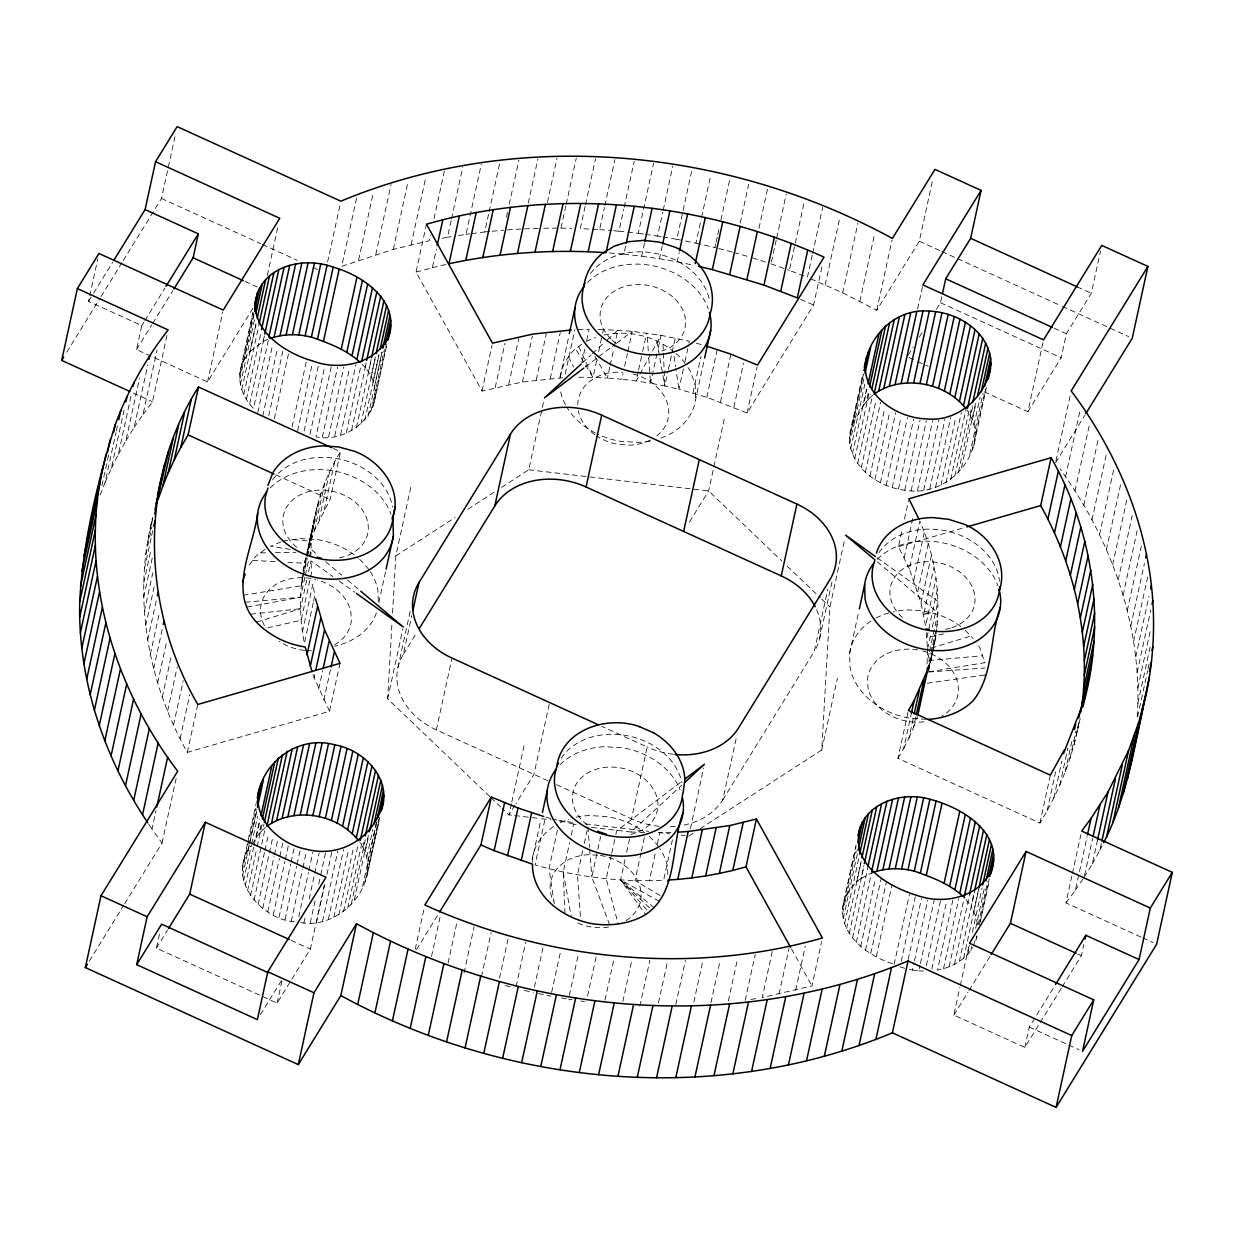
<?xml version="1.0" encoding="UTF-8"?>
<svg xmlns="http://www.w3.org/2000/svg" width="1234" height="1234" viewBox="0 0 1234 1234"><rect width="100%" height="100%" fill="white"/><g stroke="black" fill="none" stroke-linecap="round" stroke-linejoin="round"><path stroke-width="0.75" stroke-dasharray="5 3.75" d="M339.998 663.352L329.555 711.231L187.337 752.37C147.571 681.878 132.454 596.531 152.646 517.524M313.22 602.871L304.382 643.392C298.813 615.149 299.183 585.749 305.785 557.706M310.953 557.012C310.474 520.023 321.133 483.142 340.507 451.69L333.504 448.497M926.333 632.718L927.521 649.207L926.796 672.144C944.18 623.124 940.616 568.319 919.808 520.995L909.365 568.874L921.027 603.025L925.593 626.101L936.035 578.222M268.349 340.275L253.494 408.439C243.53 398.304 237.437 383.558 240.522 369.336L252.97 312.233M892.521 963.723C866.978 955.61 837.362 933.706 843.362 903.334L856.211 844.395M1137.27 716.753C1142.993 628.214 1111.834 540.014 1059.991 468.966M489.682 796.424L387.646 698.83L392.011 622.584M392.551 613.067L395.836 555.886L411.493 484.036M700.017 828.801L821.751 749.963L829.942 607.005L844.796 538.857M294.402 921.767C259.634 919.068 225.621 876.942 251.505 845.46M300.757 922.585C341.803 930.513 385.903 879.148 359.881 842.313M849.424 438.61L863.445 374.149L849.424 438.61C849.995 467.316 878.299 487.152 904.753 490.222C935.711 495.975 965.451 474.874 973.888 445.119L986.598 386.766M331.206 366.899L315.95 436.898C356.472 444.934 396.469 397.842 362.194 364.493M928.662 670.772L935.896 635.603L928.662 668.751M907.993 712.311L897.951 758.355L1039.923 823.047C1058.803 792.228 1072.454 758.108 1079.087 722.553M243.129 595.282L301.219 585.795L306.742 558.03M307.112 556.179L313.02 526.563L306.587 556.04M973.888 445.119C977.343 433.196 974.135 420.192 967.07 410.228M252.985 308.161L207.543 381.923L136.558 349.577L141.787 325.622L88.54 301.374L89.342 297.687M89.743 295.836L97.779 259.001M123.199 260.605L161.5 198.443L175.552 133.966M101.944 485.625L108.762 454.313M100.232 494.88L105.121 482.34L115.965 432.61M116.366 430.759L117.97 423.401M105.121 482.34L111.384 468.241L124.248 409.287M111.384 468.241L118.325 454.374L131.575 393.6M118.325 454.374L125.899 440.785L139.565 378.159M125.899 440.785L134.136 427.473L147.787 364.848M134.136 427.473L143.005 414.47L157.057 349.993M143.005 414.47L152.492 401.775L166.945 335.463M147.91 540.585L152.723 518.481M145.843 554.575L151.875 526.949M144.455 568.673L151.288 537.361M151.689 535.525L152.893 530.003M143.746 582.864L150.98 549.701M143.715 597.117L152.553 556.596M144.363 611.401L152.8 572.73M145.674 625.731L154.111 587.045M147.679 640.06L156.903 597.688M207.543 381.923L222.814 311.924M150.332 654.359L159.171 613.838M153.664 668.643L162.903 626.27M157.659 682.849L166.497 642.328M162.317 696.994L171.557 654.637M239.797 374.318L253.171 312.912M240.522 369.336L243.977 359.834L254.019 313.791M167.608 711.031L177.249 666.823M239.766 379.409L253.818 314.932M240.429 384.514L254.713 318.619M243.977 359.834L249.993 351.382L256.009 323.755M241.756 389.589L256.225 323.293M267.315 275.398L277.758 227.519M243.761 394.587L259.032 324.588M173.562 724.96L183.203 680.752M124.696 903.689L162.04 843.084L151.983 829.063L155.993 810.645M246.414 399.43L261.269 331.267M249.993 351.382L263.135 341.479L264.354 335.941M249.669 404.058L264.523 335.91M180.133 738.75L189.774 694.541M162.04 843.084L176.508 776.772M257.844 412.495L272.714 344.348M187.337 752.37L197.779 704.475M262.688 416.197L277.542 348.05M268.734 415.812L283.188 349.515M324.419 884.639L310.366 949.1L277.095 1003.103L156.425 948.113L160.034 931.531M274.349 418.681L288.802 352.369M327.596 261.978L340.445 203.039M292.088 426.763L306.556 360.451M297.595 430.99L312.048 364.678M304.119 431.036L318.573 364.724M356.564 198.18L341.71 266.328L393.307 249.376L429.185 240.753L430.388 235.231M309.996 434.229L324.449 367.917M358.585 260.158L373.439 191.995M322.305 437.16L337.576 367.161M328.599 436.867L343.854 366.884M306.186 555.871L315.025 515.334M317.678 504.259L307.235 552.138L314.485 530.481L330.064 499.585L340.507 451.69M303.379 570.771L306.186 557.876M320.979 493.322L310.536 541.217L292.89 539.613M301.219 585.795L307.251 558.169M307.652 556.333L311.662 537.916M334.738 436.034L349.592 367.886M314.485 530.481L324.928 482.587M247.047 607.082L300.525 597.241L304.952 576.972M305.353 575.137L308.963 558.555M309.364 556.704L310.968 549.346L318.295 555.501M242.62 865.651L256.132 803.627M375.784 254.497L391.039 184.498M242.25 870.695L255.901 808.069M319.066 519.946L329.509 472.051M256.687 622.044L300.51 608.732L306.927 579.255M308.531 571.897L310.953 560.838L332.856 576.54M247.803 851.445L249.006 845.922M249.407 844.087L257.042 809.088M242.558 875.801L257.027 809.489M324.264 509.642L334.707 461.747M340.661 434.661L355.932 364.662M243.561 880.906L251.196 845.907M251.597 844.056L257.613 816.43M245.227 885.95L253.664 847.264M254.065 845.429L259.695 819.638M252.43 843.948L256.117 837.948L260.143 819.53M302.438 631.839L312.881 583.944L312.51 580.643M346.307 432.764L361.161 364.616M256.117 837.948L259.125 833.721L261.546 822.662M247.556 890.871L256.795 848.498M257.196 846.663L262.426 822.708M259.125 833.721L262.734 829.819L263.937 824.297M313.621 601.035L314.824 595.498L312.881 583.944M365.063 367.763L366.267 362.241M351.582 430.358L366.452 362.21M250.517 895.606L265.372 827.459M393.307 249.376L408.161 181.228M368.318 372.406L371.125 359.51M356.456 427.488L371.326 359.325M254.065 900.126L264.508 852.231M264.909 850.396L268.518 833.814M370.971 377.249L375.383 356.981M360.868 424.172L375.722 356.009M258.153 904.352L268.997 854.607M269.398 852.771L273.022 836.189M372.961 382.232L378.992 354.605M364.74 420.455L379.193 354.143M374.303 387.322L381.938 352.322M368.056 416.367L382.108 351.906M370.755 411.986L384.406 349.361M262.765 908.239L274.01 856.658M274.411 854.823L277.619 840.076M372.807 407.343L386.473 344.718M329.555 711.231L314.13 677.774L314.932 674.088M374.21 402.5L386.658 345.397M411.107 244.795L425.977 176.647M267.809 911.741L279.455 858.324M279.856 856.489L283.064 841.742M318.65 689.066L322.676 670.648M273.254 914.826L284.9 861.409M285.301 859.574L288.509 844.843M562.951 377.727L522.352 382L482.031 391.039L416.043 272.082L426.486 224.187M323.802 700.233L331.036 667.07M279.007 917.464L290.653 864.047M291.054 862.196L294.278 847.465M433.998 218.649L444.441 170.755M285.039 919.592L296.684 866.175M297.085 864.34L300.294 849.594M416.043 272.082L432.378 267.655L436.389 249.237M291.239 921.212L302.484 869.646M302.885 867.795L306.51 851.229M277.095 1003.103L281.923 980.999M298.782 916.785L308.407 872.577M308.808 870.726L312.834 852.308M442.003 238.316L447.495 237.267L451.104 220.685M451.505 218.85L462.75 167.269M303.934 922.847L305.137 917.325M309.163 898.907L314.377 874.952M314.778 873.117L319.205 852.848M378.823 602.578L385.718 570.956M310.274 922.847L315.488 898.892M318.696 884.161L320.316 876.788M320.717 874.952L325.529 852.848M458.601 235.509L466.02 234.337L481.275 164.338M316.49 922.276L324.527 885.441M326.933 874.382L331.761 852.278M322.537 921.166L337.792 851.182M328.321 919.531L343.592 849.532M333.797 917.371L348.651 849.223M471.635 233.627L484.731 231.961L488.741 213.544M489.142 211.708L499.986 161.978M338.887 914.733L353.742 846.57M387.646 698.83L402.901 628.831M343.53 911.633L358.384 843.47M397.919 667.563L410.367 610.46M347.68 908.101L362.133 841.804M547.881 780.752L436.342 729.911A69.197 54.311 12.3 0 1 403.333 654.375L411.77 615.689M362.842 847.064L364.446 839.691M351.274 904.214L365.326 839.737M354.281 899.972L368.334 835.495M365.171 851.984L368.781 835.403M366.837 857.028L372.869 829.387M506.418 217.261L507.637 211.739M509.241 204.366L518.882 160.158M367.84 862.119L376.678 821.597M362.595 886.475L376.648 821.998M364.986 881.955L378.637 819.33M367.778 872.268L379.825 817.016M366.714 877.204L379.563 818.265M482.031 391.039L492.073 344.996M528.26 203.116L537.901 158.908M495.235 387.522L504.876 343.314M547.402 202.438L557.028 158.23M508.686 384.499L518.727 338.455M436.342 729.911L451.999 658.077M522.352 382L532.394 335.957M543.7 228.213L561.007 228.12L565.82 206.016M566.221 204.181L576.263 158.122M536.219 380.026L546.261 333.967M415.21 949.224L424.45 906.851M585.117 206.479L580.288 228.568L590.839 229.138M585.518 204.628L595.559 158.584M501.544 487.415L528.769 469.768L544.04 399.785M550.241 378.56L560.282 332.517M431.514 956.35L440.754 913.993M560.02 377.928L568.905 335.586M565.218 373.948L574.859 329.74M592.598 229.231L599.616 229.601L604.444 207.497M604.845 205.646L614.887 159.602M448.081 962.998L457.32 920.641M581.893 362.503L585.101 347.772M586.705 340.399L589.127 329.355L576.633 329.694M613.684 230.758L618.959 231.19L623.787 209.086M624.188 207.235L634.23 161.191M578.684 377.234L593.03 377.373L597.04 358.955M598.644 351.582L602.254 335.016M602.655 333.165L603.472 329.478L632.255 331.344L660.977 335.309L689.39 341.34L688.186 346.862M464.077 972.855L474.118 926.811M609.565 252.985L623.833 254.173L625.839 244.964M511.4 803.828L508.994 814.887L512.82 815.335M511.802 801.992L524.651 743.053M627.751 232.162L638.287 233.334L653.557 163.351M609.827 366.992L607.406 378.036L593.03 377.373L575.661 348.898M610.228 365.141L613.838 348.574M614.239 346.723L617.848 330.141L606.557 340.584M481.491 976.68L491.132 932.472M623.833 254.173L641.665 256.194L644.873 241.463M549.207 704.398L533.936 774.397L515.982 803.55M594.927 356.333L607.406 378.036L621.813 379.239L623.016 373.701M624.62 366.344L627.427 353.448M627.828 351.597L632.255 331.344L612.573 346.276M645.305 234.321L657.583 236.049L662.797 212.109M663.198 210.258L672.838 166.05M499.508 978.161L508.346 937.639M641.665 256.194L659.45 258.754L662.272 245.859M638.209 371.743L636.189 380.951L621.813 379.239M638.61 369.907L642.22 353.325M642.621 351.489L646.631 333.057M532.425 862.427L532.317 859.018L540.831 819.931M662.828 236.943L676.803 239.319L692.058 169.32M516.09 986.506L525.73 942.298M656.966 353.726L650.534 383.203L636.189 380.951L660.977 335.309L657.367 351.891M659.45 258.754L677.188 261.839L679.194 252.631M557.506 830.035L549.068 868.705L554.729 906.558M648.806 358.431L650.534 383.203L664.802 385.964L668.01 371.218M668.412 369.382L675.229 338.07M685.502 241.062L695.93 243.144L701.159 219.189M701.56 217.354L710.799 174.997M534.415 986.969L543.238 946.447M564.971 913.576L563.228 871.991L569.645 842.514M571.265 835.14L573.671 824.096L577.234 824.79M683.374 368.966L678.947 389.234L706.82 397.286L747.079 413.02L813.607 305.045L822.446 264.523M684.978 361.608L687.785 348.713M551.644 992.429L560.884 950.057M582.71 850.797L577.481 874.752L580.674 920.471M584.314 843.439L587.122 830.544M732.101 251.983L714.949 247.51L715.751 243.823M716.152 241.987L717.355 236.465M717.756 234.614L718.959 229.092M720.98 219.883L729.803 179.362M692.968 393.014L701.005 356.179M660.915 438.085A68.842 54.018 12.3 0 0 695.714 398.937L704.228 359.865M609.611 924.837L591.826 876.988L597.441 851.198M597.842 849.362L600.665 836.467M569.368 995.514L578.607 953.142M740.246 222.953L748.683 184.267M706.82 397.286L717.263 349.407M611.432 854.761L606.202 878.716L618.111 923.788M611.833 852.925L615.442 836.344M615.843 834.508L616.645 830.821L681.754 781.446M587.554 996.224L596.392 955.702M720.471 402.053L730.914 354.173M758.956 228.398L767.795 187.876M659.326 826.302A69.197 54.311 12.3 0 1 631.546 818.867L647.202 747.033L601.884 726.379M625.021 859.651L620.609 879.904L645.444 914.301M626.641 852.278L630.25 835.696M724.25 419.113L708.594 490.947L687.631 524.959M733.906 407.297L743.531 363.105M604.984 1000.08L614.223 957.723M641.017 852.941L635.001 880.567L662.457 896.917M641.418 851.105L645.043 834.523M771.451 261.994L776.263 239.905M776.664 238.054L786.305 193.846M747.079 413.02L757.121 366.961M622.831 1001.561L632.07 959.204M550.75 818.451L545.49 817.047L535.062 864.926C572.144 875.585 610.737 880.999 649.346 880.706L655.763 851.229M657.367 843.871L659.789 832.811L674.057 832.41M804.121 276.061L789.344 270.339L804.599 200.34M672.437 839.783L663.614 880.305L649.346 880.706M639.86 1006.188L649.902 960.145M812.219 255.237L807.406 277.341L842.699 292.844L876.742 310.274L919.284 241.216L932.95 178.591M812.62 253.402L822.662 207.343M690.408 828.693L703.658 767.903M658.462 1002.903L667.702 960.53M825.191 284.853L840.046 216.69M675.8 1004.584L685.441 960.376M683.991 825.052A69.197 54.311 12.3 0 0 722.769 799.925L736.821 735.464M842.699 292.844L857.954 222.845M693.847 1002.054L702.686 961.533M859.882 301.327L874.752 233.18M710.969 1002.671L720.209 960.299M849.794 433.566L862.659 374.627M876.742 310.274L891.997 240.275M728.368 1000.882L737.608 958.525M849.732 443.716L863.815 378.838M850.735 448.821L865.188 382.509M852.416 453.85L866.87 387.553M852.601 423.879L863.291 405.863L866.916 389.281M863.291 405.863L866.314 401.636L868.721 390.576M854.746 458.786L869.6 390.623M722.769 799.925L814.255 651.459L827.906 588.834M866.314 401.636L869.908 397.734L870.71 394.047M819.669 638.271L832.117 581.168M857.692 463.521L872.546 395.374M745.197 1000.419L755.239 954.376M861.239 468.041L876.094 399.878M865.342 472.252L880.598 402.269M869.939 476.154L884.793 407.991M772.268 951.522L762.226 997.566L811.972 985.858L821.613 941.665M874.983 479.656L889.837 411.508M917.649 308.839L922.477 286.735M821.751 749.963L837.408 678.114M880.428 482.741L895.683 412.742M926.256 719.299L910.353 718.342A68.842 54.018 12.3 0 1 850.072 667.764L849.609 653.511L858.941 610.707M886.182 485.363L901.051 417.215M779.055 994.188L789.097 948.144M892.213 487.507L907.468 417.508M898.429 489.127L913.684 419.128M936.452 309.287L940.478 302.746L942.082 295.373M795.652 990.285L805.293 946.077M904.753 490.222L920.009 420.223M909.365 568.874L898.46 546.708L902.47 528.291M904.476 519.082L908.502 500.665M911.108 490.762L926.379 420.763M917.448 490.746L932.703 420.763M904.214 557.722L913.453 515.349M923.664 490.191L938.935 420.192M929.711 489.08L944.982 419.082M913.885 580.165L924.328 532.27M842.652 908.332L856.01 846.91M842.621 913.407L856.273 850.781M935.511 487.445L950.766 417.447M843.269 918.528L857.738 852.216M844.611 923.603L859.265 855.918M917.788 591.564L928.23 543.67M940.971 485.286L955.841 417.138M843.362 903.334L849.532 889.467L856.72 881.678L861.131 861.409M846.617 928.585L861.07 862.288M946.062 482.648L961.317 412.65M856.72 881.678L861.116 878.361L863.923 865.466M921.027 603.025L931.469 555.13M849.254 933.428L863.723 867.116M950.704 479.548L965.96 409.549M852.509 938.071L868.181 866.237M930.513 612.712L923.634 614.547L934.076 566.668M954.854 476.016L969.307 409.703M970.017 414.963L972.022 405.755M958.448 472.113L972.901 405.801M856.334 942.437L871.605 872.453M961.456 467.887L975.508 403.41M972.346 419.899L975.955 403.317M937.331 589.775L926.888 637.669L943.594 633.89M974.012 424.928L980.043 397.302M860.7 946.509L875.554 878.346M897.951 758.355L903.766 748.313L911.386 713.314M969.77 454.39L983.051 393.199M927.521 649.207L930.729 634.477M932.333 627.103L937.963 601.328L876.911 557.598M903.766 748.313L908.964 738.009L913.777 715.905M972.161 449.87L985.411 389.08M929.094 653.341L927.49 660.714L982.711 655.701M929.495 651.506L937.933 612.82L876.371 561.054M908.964 738.009L913.53 727.474L915.952 716.414M865.528 950.211L881.184 878.377M927.197 670.309L937.238 624.25M928.415 670.802L933.891 646.817M870.788 953.512L886.444 881.678M876.387 956.365L892.059 884.531M894.141 964.464L909.396 894.465M901.236 961.317L915.304 896.84M908.178 959.512L921.428 898.738M984.161 391.795L1027.891 411.724L1043.146 341.725M909.304 969.4L912.435 970.078L914.055 962.721M914.456 960.87L927.706 900.095M912.435 970.078L918.79 970.896L920.009 965.374M920.41 963.538L934.462 899.062M926.364 965.636L940.817 899.324M1027.891 411.724L1061.147 357.721L1066.377 333.782L1091.319 293.291L1100.558 250.934M931.84 969.045L946.709 900.882M952.849 900.049L937.578 970.047C951.553 967.441 965.42 960.052 972.701 947.465M943.516 968.675L958.772 898.676M1055.934 460.914L1070.387 394.602M949.147 966.762L964.818 894.928M954.437 964.371L970.094 892.521M977.59 924.729L975.816 916.245L971.173 906.404L973.981 893.524M959.312 961.487L974.968 889.652M1065.574 476.725L1080.028 410.413M973.811 911.247L978.639 889.143M963.708 958.17L979.38 886.336M1061.194 988.434L1024.837 1047.435L953.851 1015.088L959.882 987.447M960.283 985.611L969.122 945.09M967.595 954.453L969.6 945.244M972.407 932.349L982.048 888.141M970.896 950.381L971.698 946.694M975.708 928.276L984.778 886.321M973.595 946L975.199 938.627M978.207 924.59L987.647 881.523M976.865 935.835L975.662 941.357L977.066 936.513M979.272 924.775L989.313 878.731M980.274 921.767L989.514 879.41M1074.999 490.931L1089.853 422.768M1083.807 505.338L1098.661 437.191M1091.982 519.946L1106.451 453.649M1099.525 534.738L1114.379 466.591M1039.923 823.047L1050.365 775.153M1047.188 810.63L1055.625 771.944M1106.404 549.685L1121.274 481.538M1053.821 797.935L1061.857 761.1M1059.836 785.009L1067.873 748.159M1065.204 771.852L1072.439 738.688M1069.924 758.478L1075.94 730.852M1112.636 564.771L1127.49 496.623M1073.981 744.935L1079.195 720.995M1077.375 731.222L1080.197 718.327M1118.189 579.965L1132.241 515.504M1123.079 595.266L1137.131 530.79M1024.837 1047.435L1029.279 1027.074L1054.53 986.105M1127.274 610.629L1141.327 546.168M1140.956 937.053L1065.991 902.902L1072.022 875.261M1072.423 873.425L1080.861 834.739M1130.776 626.07L1144.427 563.444M1065.991 902.902L1075.4 890.223L1087.046 836.806M1133.599 641.526L1147.651 577.065M1084.578 875.384L1092.614 838.534M1135.712 657.012L1148.962 596.223M1084.177 877.22L1092.337 863.923L1097.55 839.984M1137.131 672.484L1150.782 609.858M1092.337 863.923L1099.833 850.349L1101.453 842.992M1137.856 687.924L1150.705 628.985M1062.212 986.784L1081.4 955.656L1083.822 944.55M1137.871 703.334L1150.72 644.395M1137.578 716.831L1147.62 670.772M1148.021 668.936L1149.224 663.414M305.909 557.691L304.582 563.228L285.363 562.18M150.641 526.733L152.769 518.157M927.922 668.843L931.223 657.907M559.974 376.509L564.139 363.012L572.638 351.212L582.433 343.746M913.53 727.474L917.479 716.723M1099.833 850.349L1102.888 844.21M88.54 301.374L92.581 294.818M93.599 293.168L112.788 262.04M66.744 352.23L100 298.242M101.018 296.607L122.181 262.24M141.787 325.622L143.807 322.352M144.81 320.717L165.017 287.938M136.558 349.577L151.705 324.989M152.723 323.354L172.914 290.576M89.372 961.024L123.693 905.324M156.425 948.113L167.516 930.112M403.333 654.375L416.398 633.165M260.359 1014.78L281.321 980.768M416.429 949.64L437.592 915.273M514.979 805.17L508.994 814.887L502.099 808.285M908.224 355.099L913.268 346.908M919.315 337.098L922.338 332.193M1055.533 462.765L1084.809 415.256M953.851 1015.088L967.996 992.136M968.999 990.501L990.208 956.088M1075.4 890.223L1083.205 878.67M249.299 565.11L255.345 556.719L265.341 549.099M582.556 362.734L591.024 354.914M592.443 353.618L605.154 341.88M591.518 827.412L631.052 832.009L681.878 785.086M262.734 829.819L265.495 827.474M869.908 397.734L872.669 395.374M585.317 366.93L597.426 357.752M598.937 356.595L611.061 347.417M395.836 555.886L455.099 517.493M467.917 509.195L495.142 491.564M688.803 836.066L693.601 832.95M861.116 878.361L871.281 873.07M263.135 341.479L268.426 339.072M586.273 341.309L595.559 337.53M281.028 541.896L270.539 546.184L290.715 549.469M923.634 614.547L929.372 612.388M931.161 648.097L971.343 635.896M898.46 546.708L964.957 527.473M432.378 267.655L448.96 263.752M267.732 627.828L301.142 620.27L311.585 572.391L310.953 560.838M750.874 999.463L758.447 998.198M928.678 671.836L984.902 662.658L979.796 647.603L977.035 643.778M447.495 237.267L451.197 236.681M604.043 335.062C627.89 329.894 654.483 335.663 673.301 351.382L675.553 366.529M282.787 541.186L299.862 538.533L317.678 539.613A68.842 54.018 12.3 0 1 358.23 558.123M927.32 683.22L985.303 674.952M466.02 234.337L469.753 233.858M250.98 614.162L300.51 608.732M484.731 231.961L490.392 231.421M492.289 231.236L503.611 230.156M245.304 602.254L300.525 597.241M928.678 672.006L985.071 667.964M507.421 229.91L522.63 228.907M524.543 228.845L539.86 228.305M260.42 552.847L266.035 552.77M275.398 552.631L295.99 552.308M598.089 329.432L603.472 329.478M561.007 228.12L571.527 228.367M918.79 970.896L923.572 971.096M631.052 832.009L645.444 832.672M252.677 560.406L275.753 561.655M597.672 855.255L588.479 854.715A45.889 36.017 12.3 0 0 553.295 901.067M599.616 229.601L611.925 230.604M618.959 231.19L625.993 231.977M528.769 469.768L708.594 490.947L781.677 560.853M514.732 815.566L539.597 818.497M541.51 818.713L551.074 819.839M558.724 820.749L574.026 822.538M585.502 823.896L648.637 831.33M658.2 832.456L669.676 833.814M681.153 835.156L684.978 835.619M638.287 233.334L643.546 234.074M568.566 999.201L572.129 999.71M581.013 1000.99L584.577 1001.499M657.583 236.049L661.069 236.65M561.47 997.967L566.792 998.892M676.803 239.319L683.759 240.707M677.188 261.839L693.061 265.094M538.487 993.571L550.842 996.1M695.93 243.144L714.949 247.51M656.812 341.155L664.802 385.964L678.947 389.234L675.831 368.411M573.671 824.096L552.508 818.929M524.45 990.424L533.196 992.491M505.261 985.55L513.946 987.879M696.392 343.237L703.411 345.119M733.829 252.43L749.131 256.873M900.033 966.839L904.63 968.258M752.524 257.875L765.99 262.21M771.049 263.845L789.344 270.339M800.573 299.338L813.607 305.045M1077.328 286.92L1091.319 293.291M919.284 241.216L940.231 250.764M941.974 251.566L955.949 257.921M957.692 258.724L1060.669 305.646M1062.428 306.448L1128.755 336.666M1054.129 328.198L1066.377 333.782M940.478 302.746L1061.147 357.721M908.964 357.521L915.952 360.714M917.71 361.516L928.199 366.297M161.5 198.443L260.76 243.669M262.503 244.455L297.332 260.328M313.004 267.469L318.218 269.86M245.057 281.46L257.181 286.982M133.287 393.029L152.492 401.775M275.737 474.828L330.064 499.585M1142.699 937.84L1153.158 942.606M1077.93 954.067L1081.4 955.656M556.596 784.716L631.546 818.867M1029.279 1027.074L1067.055 1044.288M1068.783 1045.075L1079.087 1049.764M291.131 940.339L310.366 949.1M659.295 901.329L620.609 879.904L648.59 911.911M339.119 581.029L354.775 592.243M654.097 907.73L620.609 879.904L651.444 909.736M675.893 353.556L680.859 357.737L686.952 366.174M960.762 626.563C945.568 614.671 925.855 609.904 906.789 610.012A68.842 54.018 12.3 0 0 893.354 611.771M965.296 630.373L973.163 638.41M325.637 561.671L341.756 575.229M347.618 580.15L359.341 590.022M787.199 566.128L820.286 597.78M821.674 599.092L829.942 607.005M491.055 797.735L500.711 806.974M966.006 899.586L971.173 906.404M688.032 367.655L690.176 370.616L695.236 384.669L695.714 398.937M148.836 824.312L151.983 829.063M791.534 949.008L811.972 985.858M568.581 356.827L573.64 367.038M578.731 346.569L593.03 377.373M313.02 674.52L314.13 677.774M563.228 871.991L571.219 916.785M587.924 826.857L589.513 847.28M589.667 849.146L591.826 876.988M647.341 337.484L648.266 350.811M663.044 344.379L664.802 385.964M667.81 874.52L667.579 867.163A68.842 54.018 12.3 0 0 659.866 848.653M378.314 601.22L377.943 590.176A68.842 54.018 12.3 0 0 370.231 571.666M334.615 644.75A45.889 36.017 12.3 0 0 351.227 621.658L350.919 612.157A45.889 36.017 12.3 0 0 317.431 579.949M311.431 650.704A45.889 36.017 12.3 0 1 306.325 650.549M304.613 650.395A45.889 36.017 12.3 0 1 279.254 641.402M264.431 625.592A45.889 36.017 12.3 0 1 270.724 588.356A45.889 36.017 12.3 0 1 315.765 579.502M270.354 487.877A68.842 54.018 12.3 0 1 337.098 471.619A68.842 54.018 12.3 0 1 390.977 514.223M633.057 373.995A45.889 36.017 12.3 0 1 666.761 401.559A45.889 36.017 12.3 0 1 656.272 436.373M650.349 440.075A45.889 36.017 12.3 0 1 630.404 445.135L618.527 444.425A45.889 36.017 12.3 0 1 596.546 435.895M594.973 434.815A45.889 36.017 12.3 0 1 578.345 410.706M577.79 404.983A45.889 36.017 12.3 0 1 622.923 372.313M587.646 282.355A68.842 54.018 12.3 0 1 654.39 266.112A68.842 54.018 12.3 0 1 708.27 308.716M922.677 650.981A45.889 36.017 12.3 0 1 957.168 680.906A45.889 36.017 12.3 0 1 941.542 716.229M923.911 721.813A45.889 36.017 12.3 0 1 867.965 687.693L867.656 678.191A45.889 36.017 12.3 0 1 917.649 649.917M600.356 855.424A45.889 36.017 12.3 0 1 638.934 883.621A45.889 36.017 12.3 0 1 625.746 920.842M608.532 927.058A45.889 36.017 12.3 0 1 576.201 922.446M877.266 559.357A68.842 54.018 12.3 0 1 944.025 543.099A68.842 54.018 12.3 0 1 997.905 585.703M559.974 764.864A68.842 54.018 12.3 0 1 604.506 746.678L622.306 747.758A68.842 54.018 12.3 0 1 679.934 789.452M902.409 617.447A42.912 33.673 12.3 0 1 905.71 567.285A42.912 33.673 12.3 0 1 968.15 580.258A42.912 33.673 12.3 0 1 951.8 627.705M950.211 628.199A42.912 33.673 12.3 0 1 945.198 629.325M376.339 613.036A68.842 54.018 12.3 0 1 334.661 646.184M359.634 559.372A68.842 54.018 12.3 0 1 369.244 570.201M532.317 859.018A68.842 54.018 12.3 0 1 557.228 824.374M560.359 822.723A68.842 54.018 12.3 0 1 568.859 819.253M576.062 817.278A68.842 54.018 12.3 0 1 589.497 815.52L607.298 816.599A68.842 54.018 12.3 0 1 643.408 831.562M649.269 836.359A68.842 54.018 12.3 0 1 658.863 847.187M849.609 653.511A68.842 54.018 12.3 0 1 874.52 618.866M876.063 618.018A68.842 54.018 12.3 0 1 889.699 612.666M650.087 441.062A68.842 54.018 12.3 0 1 638.533 442.42L620.717 441.356A68.842 54.018 12.3 0 1 596.886 433.766M595.297 432.98A68.842 54.018 12.3 0 1 567.224 407.806M565.511 404.829A68.842 54.018 12.3 0 1 560.452 390.777M611.092 339.165A43.144 33.858 12.3 0 1 617.231 289.45A43.144 33.858 12.3 0 1 679.271 303.95A43.144 33.858 12.3 0 1 661.871 351.011M616.306 343.484A43.144 33.858 12.3 0 1 612.311 340.291M587.261 824.975A43.144 33.858 12.3 0 1 587.692 772.978A43.144 33.858 12.3 0 1 651.922 786.876A43.144 33.858 12.3 0 1 630.929 834.415M296.839 547.341A43.144 33.858 12.3 0 1 299.831 495.019A43.144 33.858 12.3 0 1 363.922 512.434A43.144 33.858 12.3 0 1 336.913 558.246M272.56 479.949A64.708 50.779 12.3 0 1 340.507 459.372A64.708 50.779 12.3 0 1 392.582 507.159M590.5 273.501A64.708 50.779 12.3 0 1 658.061 253.973A64.708 50.779 12.3 0 1 709.689 301.034M879.04 552.601A64.369 50.517 12.3 0 1 948.113 531.33A64.369 50.517 12.3 0 1 999.463 581.168M561.208 758.185A64.708 50.779 12.3 0 1 628.121 735.88A64.708 50.779 12.3 0 1 681.847 782.51M816.646 609.766A69.197 54.311 12.3 0 1 814.255 651.459M675.368 826.333A69.197 54.311 12.3 0 1 668.273 826.703M673.193 754.267A69.197 54.311 12.3 0 1 647.202 747.033"/><path stroke-width="1.5" d="M147.772 822.739C104.15 757.938 77.788 680.304 79.732 601.745C82.848 541.572 97.471 482.247 115.194 424.835C127.688 390.654 145.782 358.631 168.148 329.941L77.356 288.571L98.982 253.479L223.215 310.089L279.763 218.295L155.546 161.7L177.156 126.608L340.846 201.188C517.462 127.457 725.901 147.509 892.398 238.44L934.956 169.382L981.092 190.406L970.649 238.301L945.707 278.791L942.483 293.538M340.831 995.56C507.344 1086.491 715.782 1106.543 892.383 1032.812L1056.073 1107.392L1071.744 1035.557L908.054 960.977C731.438 1034.709 523 1014.656 356.503 923.726L340.831 995.56L298.289 1064.618L85.331 967.579L101.003 895.745L177.711 771.235C113.297 686.397 79.439 574.658 102.515 469.013M268.04 488.001A64.708 50.779 12.3 0 0 317.524 558.292A64.708 50.779 12.3 0 0 393.091 516.383C402.145 488.309 379.517 460.128 353.865 451.104L338.656 446.939L322.814 445.875C303.549 446.785 283.789 455.269 273.254 472.082M1080.876 712.111C1092.121 641.248 1075.416 567.794 1040.678 505.57L1051.121 457.691L908.903 498.814L919.068 519.391M1082.604 707.267C1106.543 624.049 1093.987 532.61 1051.121 457.691M389.882 330.666C381.815 362.966 340.63 371.789 312.85 361.007C283.943 352.955 245.905 327.704 257.582 292.643C269.089 263.875 306.68 257.212 333.195 267.161C364.308 275.892 402.099 302.685 387.862 339.874M990.717 873.888C1005.756 833.798 962.597 807.545 929.927 799.277C902.069 790.886 863.013 802.979 858.232 835.187M1103.643 842.668C1127.891 795.884 1134.925 742.914 1146.587 692.228C1153.883 657.09 1155.394 620.825 1151.384 585.178C1143.301 514.578 1113.546 447.587 1071.189 390.916L1147.913 266.421L1101.761 245.396L1043.548 339.874L922.878 284.9L981.092 190.406M331.745 447.711L198.535 386.998C137.792 481.892 141.972 608.377 197.779 704.475L339.998 663.352L324.573 629.88L315.565 598.798M381.167 810.892C392.906 779.78 364.338 749.809 334.815 744.873C298.906 734.569 261.901 761.764 257.335 798.089M865.096 366.776C867.826 335.386 896.979 307.775 929.31 311.153C957.923 311.971 990.192 332.239 990.995 363.305C988.249 394.695 959.096 422.306 926.78 418.928C898.167 418.11 865.898 397.826 865.096 366.776L864.278 370.462M683.112 792.953L684.793 780.32M1130.915 764.062L1134.231 745.274M859.034 831.5C852.54 868.011 892.598 888.819 921.829 896.887C948.545 904.661 985.488 894.635 992.722 864.664M259.341 788.881C251.443 818.589 279.748 844.411 306.911 849.378C339.905 858.062 373.115 838.117 382.386 805.37M129.786 391.44L61.7 360.405L77.356 288.571M113.79 260.389L145.103 209.579L155.546 161.7M86.858 540.847L106.047 454.112M84.02 555.902L99.692 484.052M107.466 452.276L110.273 439.381M81.891 571.08L97.548 499.246M113.59 432.208L115.194 424.835M80.457 586.366L96.113 514.532M118.772 419.714L120.793 410.506M79.732 601.745L95.388 529.91M125.853 401.929L127.056 396.392M79.716 617.185L95.373 545.351M133.179 386.227L133.982 382.54M80.395 632.687L96.067 560.853M81.799 648.205L97.455 576.371M148.99 359.325L149.792 355.639M83.897 663.738L99.553 591.904M86.689 679.24L102.36 607.406M90.19 694.727L105.846 622.892M94.386 710.152L110.042 638.302M173.932 288.926L193.121 257.798L198.335 233.843L145.103 209.579M99.26 725.484L114.916 653.65M157.474 495.42L161.083 478.838M156.055 503.796L164.477 465.125M104.813 740.739L120.485 668.905M154.682 514.054L155.885 508.531M155.052 509.627L168.549 451.567M153.695 526.316L154.898 520.779M158.106 499.462L162.811 486.103L173.254 438.209M162.811 486.103L168.179 472.946L178.621 425.051M168.179 472.946L174.195 460.004L184.637 412.125M111.045 755.871L126.716 684.037M174.195 460.004L180.827 447.325L191.27 399.43M180.827 447.325L188.092 434.892L198.535 386.998M117.94 770.864L133.611 699.03M157.304 595.852L158.106 592.166M125.498 785.703L141.154 713.869M163.304 624.435L164.107 620.748M133.688 800.357L149.36 728.523M142.527 814.826L158.183 742.991M254.975 303.024L256.178 297.487M254.667 306.171L257.582 292.643M254.821 310.104L259.649 288M254.62 311.246L255.438 307.575M255.916 313.097L262.348 283.619M257.227 318.233L265.649 279.547M259.094 323.724L269.536 275.83M156.795 806.959L167.639 757.229M261.485 329.617L273.933 272.513M264.755 334.106L278.807 269.629M268.827 337.221L284.098 267.238M136.696 964.649L147.139 916.769L205.353 822.276L326.023 877.266L267.809 971.744L257.366 1019.639L136.696 964.649L161.654 924.158L268.333 972.778M269.845 338.594L274.071 337.175L289.728 265.325M274.071 337.175L279.995 335.787L295.651 263.953M279.995 335.787L286.134 334.954L301.806 263.12M286.134 334.954L292.427 334.676L308.084 262.827M311.909 671.265L305.184 646.955C287.26 644.349 270.4 636.019 257.52 623.232C226.917 592.49 253.417 548.544 257.69 513.174M292.427 334.676L298.782 334.938L314.439 263.104M298.782 334.938L305.137 335.756L320.794 263.922M168.518 928.477L189.697 894.126L205.353 822.276M360.143 362.38C346.615 349.746 328.63 343.114 311.415 337.113L327.072 265.279M317.539 338.995L333.195 267.161M323.447 341.386L339.103 269.536M341.186 349.469L356.857 277.635M346.8 352.322L362.457 280.488M352.045 355.623L367.717 283.789M257.104 802.547L261.084 784.13M257.443 807.237L263.459 779.61M356.888 359.325L372.545 287.491M260.945 815.844L271.788 766.113M361.639 361.547L376.894 291.563M262.348 818.975L274.796 761.887M264.338 822.446L278.39 757.984M366.668 360.405L380.735 295.929M282.54 754.452L266.868 826.302C294.88 806.296 337.838 813.946 358.708 840.817M371.527 357.675L383.99 300.572M306.988 654.915L317.431 607.02M271.511 823.201L287.183 751.352M376.185 353.294L386.628 305.415M276.601 820.548L292.273 748.714M310.243 666.391L320.686 618.496M380.195 349.083L388.633 310.397M383.142 346.785L389.975 315.472M382.91 348.219L383.712 344.533M282.077 818.389L297.733 746.555M385.409 344.533L390.623 320.593M387.383 340.414L390.592 325.668M315.734 670.417L324.573 629.88M287.861 816.754L303.533 744.92M323.077 668.797L329.092 641.171M293.908 815.643L309.564 743.809M331.036 667.07L334.244 652.339M300.14 815.088L315.796 743.254M306.464 815.072L322.12 743.238M312.834 815.612L328.491 743.778M437.191 245.551L442.821 219.76C569.244 188.2 705.725 203.533 824.05 257.15L757.522 365.125L730.914 354.173L706.866 346.199M319.159 816.707L334.815 744.873M325.375 818.327L341.031 746.493M459.403 215.857L448.96 263.752C500.433 252.615 553.464 249.206 605.987 252.692L616.429 204.813M331.391 820.471L347.047 748.637M386.119 569.09L393.43 535.602L392.952 521.334A68.842 54.018 12.3 0 0 392.119 517.786M337.16 823.093L352.816 751.259M465.789 260.374L476.231 212.479M342.589 826.178L358.261 754.344M347.649 829.695L363.305 757.846M298.289 1064.618L313.96 992.784L356.503 923.726M352.245 833.582L367.902 761.748M356.333 837.809L372.005 765.959M482.833 257.52L493.276 209.641M360.282 840.477L375.552 770.479M412.974 610.167L418.989 582.541L510.475 434.075A69.197 54.311 12.3 0 1 601.698 415.133L796.902 504.089A69.197 54.311 12.3 0 1 829.911 579.625L738.426 728.091A69.197 54.311 12.3 0 1 674.998 754.468M365.249 836.004L378.499 775.214M369.136 831.824L369.938 828.137M369.984 829.88L380.828 780.15M374.072 823.865L382.509 785.179M377.481 817.911L383.496 790.284M500.048 255.207L510.49 207.327M377.465 818.327L378.267 814.641M380.195 811.972L383.82 795.39M381.429 809.643L383.435 800.434M517.447 253.433L527.89 205.554M357.69 1004.507L373.362 932.673M534.985 252.199L545.428 204.32M374.889 1012.991L390.546 941.156M419.421 628.276L494.819 505.909L510.475 434.075M552.631 251.52L563.074 203.625M392.381 1020.981L408.053 949.147M570.355 251.366L580.798 203.471M410.182 1028.493L425.838 956.659M569.306 333.72L574.982 307.667M588.155 251.751L598.598 203.872M583.805 286.596C585.44 274.118 591.749 262.549 601.251 254.297M428.229 1035.496L443.901 963.661M439.613 912.003L480.936 844.935L491.379 797.041L517.987 807.992L543.762 816.507M446.538 1041.99L462.195 970.155M626.24 243.129L634.276 206.279M683.05 812.589C670.37 846.231 678.823 895.159 643.13 916.06C627.736 924.127 610.136 926.21 593.06 923.85C563.799 918.883 532.085 896.424 532.486 864.139L494.124 850.642L504.567 802.748M494.819 505.909A69.197 54.311 12.3 0 1 586.042 486.967L601.698 415.133M465.048 1047.975L480.705 976.125M507.544 855.887L517.987 807.992M644.873 241.463L652.107 208.299M521.211 860.653L531.653 812.759M483.759 1053.42L499.415 981.57M662.673 244.008L669.892 210.86M542.451 812.496L547.325 790.161M502.624 1058.325L518.295 986.49M679.595 250.78L687.631 213.945M695.22 263.613L705.262 217.57M521.643 1062.69L537.314 990.856M807.746 250.024L797.318 297.903L763.939 285.085L712.342 269.598L722.785 221.704M540.77 1066.515L556.441 994.681M704.629 357.999L710.722 330.095M729.71 274.257L740.153 226.362M560.005 1069.785L575.661 997.951M683.636 531.438L699.308 459.603M746.925 279.424L757.367 231.529M579.286 1072.5L594.958 1000.666M763.939 285.085L774.381 237.206M598.613 1074.644L614.285 1002.81M780.752 291.255L791.195 243.36M617.956 1076.233L633.613 1004.399M668.041 881.431L667.995 880.027L677.774 879.379L688.217 831.485L729.788 825.546L756.427 819.006L822.415 937.979C691.611 975.292 548.266 960.916 424.851 905.016L491.379 797.041M637.284 1077.267L652.956 1005.432M677.774 879.379L691.796 877.929L702.239 830.035M656.581 1077.714L672.237 1005.88M691.796 877.929L705.663 875.939L716.106 828.06M815.18 606.696A69.197 54.311 12.3 0 0 781.245 575.923L796.902 504.089M705.663 875.939L719.345 873.441L729.788 825.546M675.8 1077.606L691.472 1005.772M719.345 873.441L732.795 870.433L743.238 822.538M694.943 1076.927L710.599 1005.093M790.593 947.326L745.984 866.9L756.427 819.006M864.263 367.254L866.53 356.796M864.247 370.462L868.258 352.045M865.019 373.316L870.649 347.525M713.962 1075.678L729.633 1003.844M868.119 383.759L878.963 334.028M869.523 386.89L881.971 329.786M871.914 388.525L885.565 325.899M874.459 392.366L889.714 322.367M874.058 394.201L878.701 391.101L894.357 319.267M732.842 1073.873L748.514 1002.039M878.701 391.101L883.775 388.463L899.447 316.629M883.775 388.463L889.251 386.304L904.923 314.469M889.251 386.304L895.051 384.669L910.707 312.834M895.051 384.669L901.082 383.558L916.754 311.724M751.568 1071.498L767.224 999.663M901.082 383.558L907.314 383.003L922.97 311.153M859.342 608.856L864.618 584.654A68.842 54.018 12.3 0 1 873.61 563.522M907.314 383.003L913.638 382.987L929.31 311.153M770.093 1068.567L785.75 996.733M913.638 382.987L920.009 383.527L935.665 311.693M920.009 383.527L926.333 384.622L941.989 312.788M965.883 408.716C957.661 397.78 945.475 390.33 932.549 386.242L948.206 314.408M788.403 1065.081L804.059 993.247M938.565 388.386L954.237 316.536M944.334 391.008L959.99 319.174M949.764 394.093L965.435 322.259M806.465 1061.039L822.137 989.205M858.417 835.865L860.422 826.657M954.823 397.595L970.479 325.761M858.077 842.267L862.489 822.014M858.139 850.365L865.188 817.633M859.666 854.067L868.505 813.545M959.42 401.482L975.076 329.648M861.934 857.723L872.376 809.828M963.523 405.708L979.179 333.874M864.324 863.615L876.788 806.512M824.281 1056.458L839.938 984.624M967.471 408.377L982.727 338.394M867.996 866.268L881.647 803.643M972.824 402.083L985.688 343.129M871.682 871.235L886.938 801.236M977.559 395.944L988.002 348.05M981.246 391.78L989.683 353.094M872.685 872.608L876.911 871.173L892.583 799.339M911.386 713.314L914.209 700.418L927.274 670.633M984.639 386.227L990.686 358.199M914.178 714.054L919.407 690.114M987.385 379.887L990.995 363.305M841.789 1051.337L857.46 979.503M988.357 378.807L990.624 368.349M916.353 714.579L923.973 679.579M876.911 871.173L882.834 869.8L898.506 797.966M917.88 714.887L927.12 672.515M882.834 869.8L888.989 868.967L904.645 797.133M888.989 868.967L895.267 868.674L910.939 796.84M859.003 1045.676L874.659 973.842M895.267 868.674L901.622 868.937L917.294 797.102M901.622 868.937L907.977 869.754L923.649 797.92M875.878 1039.506L891.534 967.672M962.998 896.393C949.47 883.745 931.469 877.127 914.255 871.111L929.927 799.277M920.394 872.993L936.051 801.159M926.287 875.384L941.958 803.55M892.383 1032.812L908.054 960.977M999.417 590.315C1008.641 562.766 989.02 533.936 963.446 523.987L948.422 519.267L932.734 517.617C909.35 517.493 883.883 529.556 876.371 553.14M928.153 719.407C944.534 718.234 960.607 712.666 972.685 701.236C994.064 675.168 989.421 637.546 1000.342 607.082M944.041 883.467L959.697 811.633M949.64 886.336L965.312 814.502M954.9 889.637L970.556 817.803M959.728 893.339L975.4 821.505M964.078 897.396L979.75 825.561M1047.882 519.206L1058.325 471.311M969.523 894.403L983.575 829.942M974.783 889.837L986.83 834.57M1054.468 532.98L1064.911 485.101M979.04 887.308L989.483 839.413M982.65 884.932L991.473 844.411M985.981 880.798L992.815 849.486M1060.407 546.909L1070.85 499.014M988.65 876.695L993.478 854.591M989.822 876.248L993.447 859.682M1065.713 560.946L1076.156 513.066M1070.356 575.09L1080.799 527.196M1074.351 589.312L1084.794 541.418M1147.913 266.421L1132.241 338.255L1085.812 413.621M1077.683 603.58L1088.126 555.686M991.226 954.437L1010.415 923.31L1026.071 851.46L1150.304 908.07L1139.075 959.558L1082.526 1051.337L1093.74 999.849L969.523 943.254L1026.071 851.46M1080.352 617.895L1090.794 570M1082.341 632.209L1092.784 584.33M1083.668 646.539L1094.095 598.644M1063.461 753.727L1080.367 710.599L1087.817 683.327M1084.3 660.838L1094.743 612.943M1084.27 675.091L1094.712 627.196M1074.444 729.479L1075.647 723.957M1083.56 689.266L1094.003 641.371M1078.747 717.957L1080.367 710.599M1082.172 703.365L1092.614 655.47M1082.526 706.311L1090.547 669.46M1145.646 557.907L1146.448 554.22M1087.447 834.955L1091.057 818.373L1107.993 792.089L1128.555 750.611L1138.936 721.782L1146.587 692.228M1093.015 836.698L1099.849 805.386M1150.566 588.849L1151.384 585.178M1097.55 839.984L1107.993 792.089M1151.985 604.336L1152.803 600.649M1101.854 841.141L1115.505 778.515M1106.697 836.513L1122.354 764.679M1085.025 938.997L1085.827 935.295L1139.075 959.558M1112.898 822.446L1128.555 750.611M1152.032 650.519L1152.849 646.832M1118.42 808.131L1134.077 736.297M1149.44 671.281L1151.461 662.072M1123.264 793.632L1138.936 721.782M1133.707 749.053L1149.363 677.219M1127.444 778.932L1143.1 707.097M1091.057 818.373L1081.663 831.053L1172.3 872.361L1156.644 944.195L1056.073 1107.392M392.443 519.236L395.173 506.804M90.391 525.946L93.028 516.737M556.889 765.651C562.781 729.14 607.776 715.273 639.289 726.564L639.474 726.641M242.682 582.016L243.607 579.039M244.054 577.558L245.119 574.103M267.901 485.394L272.606 473.486M1064.263 750.041L1050.365 775.153L908.394 710.46L914.209 700.418M61.7 360.405L63.721 357.135M166.019 286.288L198.335 233.843M85.331 967.579L87.352 964.294M1055.533 984.47L1085.827 935.295M1071.744 1035.557L1093.74 999.849M1150.304 908.07L1172.3 872.361M581.152 364.045L544.441 397.934L583.805 368.087M684.7 782.479L704.46 764.232L684.777 779.148M602.3 253.433L614.208 246.183L628.322 241.741L643.716 240.368M966.793 526.949L1040.678 505.57M442.821 219.76L426.486 224.187L492.474 343.16L532.795 334.106L571.311 329.972M732.795 870.433L745.984 866.9M677.589 832.179L688.217 831.485M644.117 240.399L659.465 242.157L674.52 247.031C700.218 257.243 719.314 286.334 710.028 313.899A64.708 50.779 12.3 0 1 633.304 352.492A64.708 50.779 12.3 0 1 585.009 283.157M305.137 335.756L311.415 337.113M907.977 869.754L914.255 871.111M698.321 266.282L712.342 269.598M926.333 384.622L932.549 386.242M653.31 732.688C670.077 742.112 683.667 759.003 684.793 778.747M480.936 844.935L494.124 850.642M639.289 726.564L653.85 732.919M970.649 238.301L1077.328 286.92M945.707 278.791L1052.386 327.411M193.121 257.798L243.329 280.673M586.042 486.967L781.245 575.923M188.092 434.892L273.979 474.026M598.397 724.79L451.999 658.077A69.197 54.311 12.3 0 1 418.989 582.541M1010.415 923.31L1076.202 953.28M189.697 894.126L289.373 939.537M101.003 895.745L147.139 916.769M267.809 971.744L313.96 992.784M875.338 556.472L845.599 535.17L874.906 559.82M356.348 593.353L403.302 626.995L360.806 591.256M985.303 674.952L985.334 675.923M864.618 584.654L865.08 598.922A68.842 54.018 12.3 0 0 945.352 650.441A68.842 54.018 12.3 0 0 999.031 589.266M393.43 535.602A68.842 54.018 12.3 0 1 304.274 574.442A68.842 54.018 12.3 0 1 266.683 492.042M709.411 312.279A68.842 54.018 12.3 0 1 653.542 373.578L635.726 372.498A68.842 54.018 12.3 0 1 583.975 286.535M682.587 798.321A68.842 54.018 12.3 0 1 602.547 853.913A68.842 54.018 12.3 0 1 556.318 769.029M929.387 629.51A42.912 33.673 12.3 0 1 925.839 628.893M606.31 834.061A43.144 33.858 12.3 0 1 597.811 831.161M320.933 557.969A43.144 33.858 12.3 0 1 317.385 557.244M999.679 586.69A64.369 50.517 12.3 0 1 925.916 629.88A64.369 50.517 12.3 0 1 874.767 560.745M682.633 793.555A64.708 50.779 12.3 0 1 605.647 834.878A64.708 50.779 12.3 0 1 558.462 763.028"/></g></svg>
